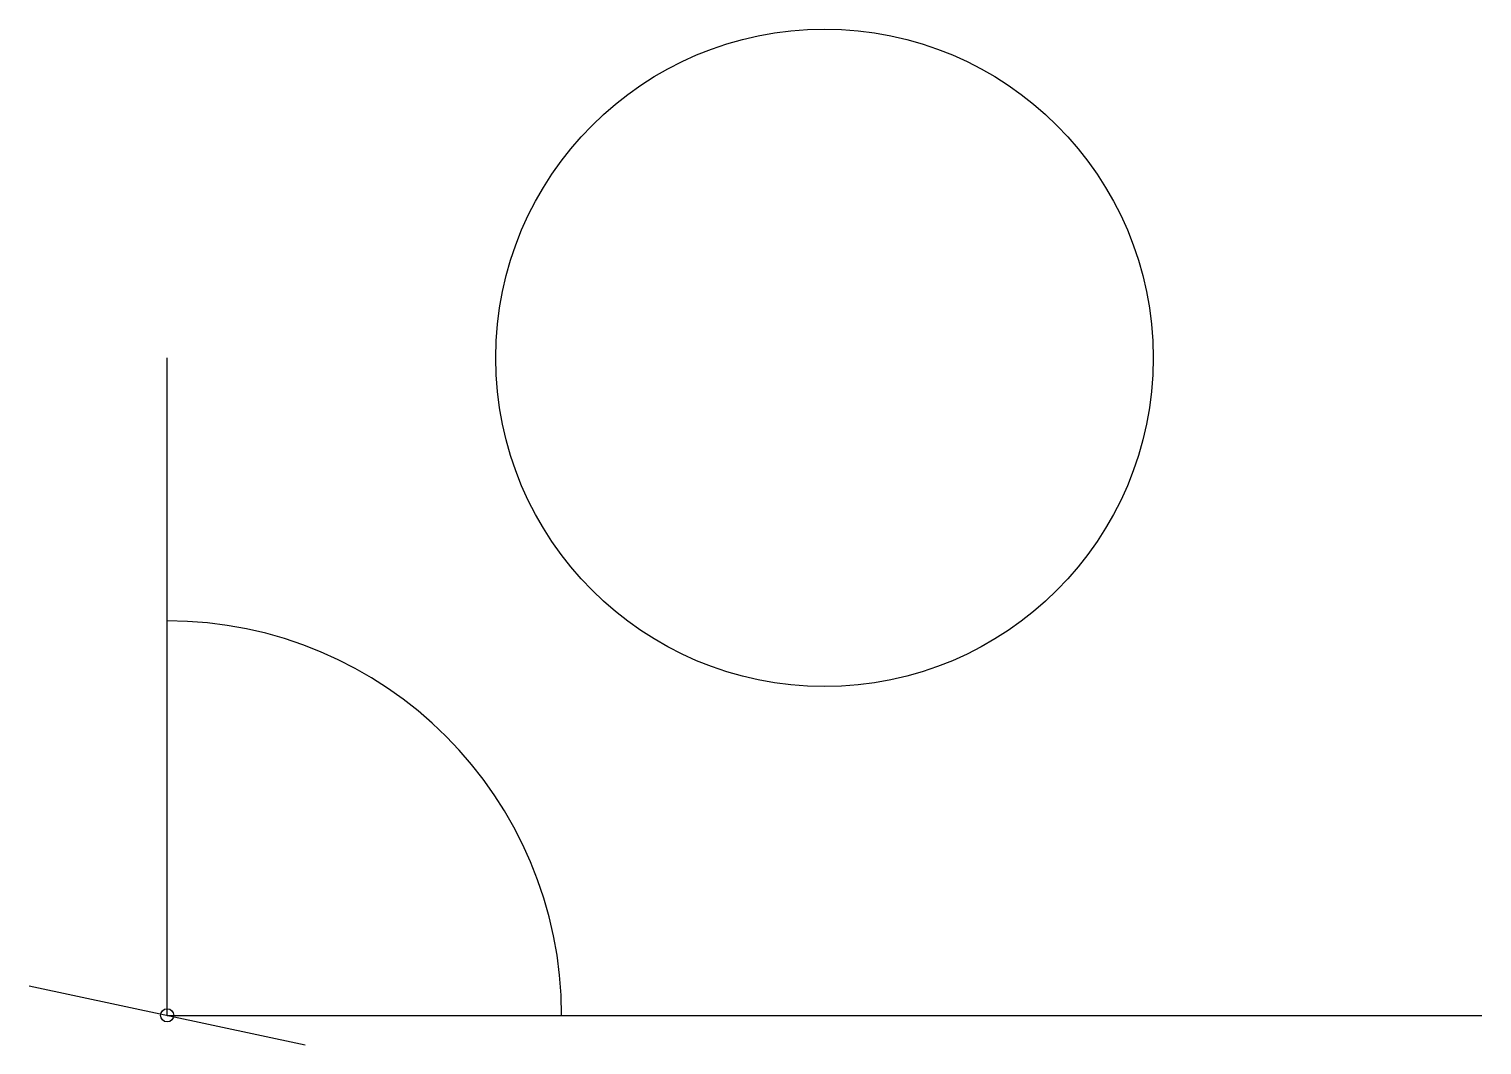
# Model space of a CAD drawing. Header units: metres. Extents: x -10 to 100, y -2 to 75.
import ezdxf

# ---------------------------------------------------------------- set-up
doc = ezdxf.new("R2010")
doc.units = ezdxf.units.M

msp = doc.modelspace()

# ---------------------------------------------------------------- linework, layer by layer
for p, q in [((0, 0), (0, 50)), ((-10.5, 2.25), (10.5, -2.25)), ((0, 0), (100, 0))]:
    msp.add_line(p, q)
for centre, radius in [((50, 50), 25), ((0, 0), 0.5)]:
    msp.add_circle(centre, radius)
msp.add_arc((0, 0), 30, 0, 90)

doc.saveas('drawing.dxf')
